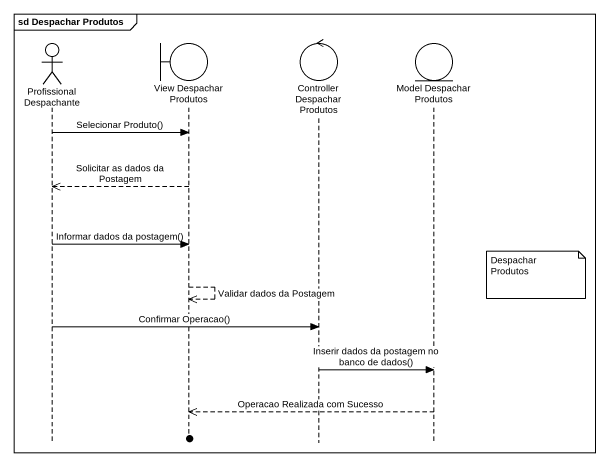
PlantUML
@startuml
mainframe sd Despachar Produtos
hide footbox
actor "Profissional Despachante" as Profissional_Despachante
boundary "View Despachar Produtos" as View_Despachar_Produtos
control "Controller Despachar Produtos" as Controller_Despachar
entity "Model Despachar Produtos" as Model_Despachar_Produtos

Profissional_Despachante -> View_Despachar_Produtos : Selecionar Produto()
View_Despachar_Produtos -->> Profissional_Despachante : Solicitar as dados da Postagem
Profissional_Despachante -> View_Despachar_Produtos : Informar dados da postagem()
note right of Model_Despachar_Produtos : Despachar Produtos
View_Despachar_Produtos -->> View_Despachar_Produtos : Validar dados da Postagem
Profissional_Despachante -> Controller_Despachar : Confirmar Operacao()
Controller_Despachar -> Model_Despachar_Produtos : Inserir dados da postagem no banco de dados()
Model_Despachar_Produtos -->> View_Despachar_Produtos : Operacao Realizada com Sucesso
@enduml
